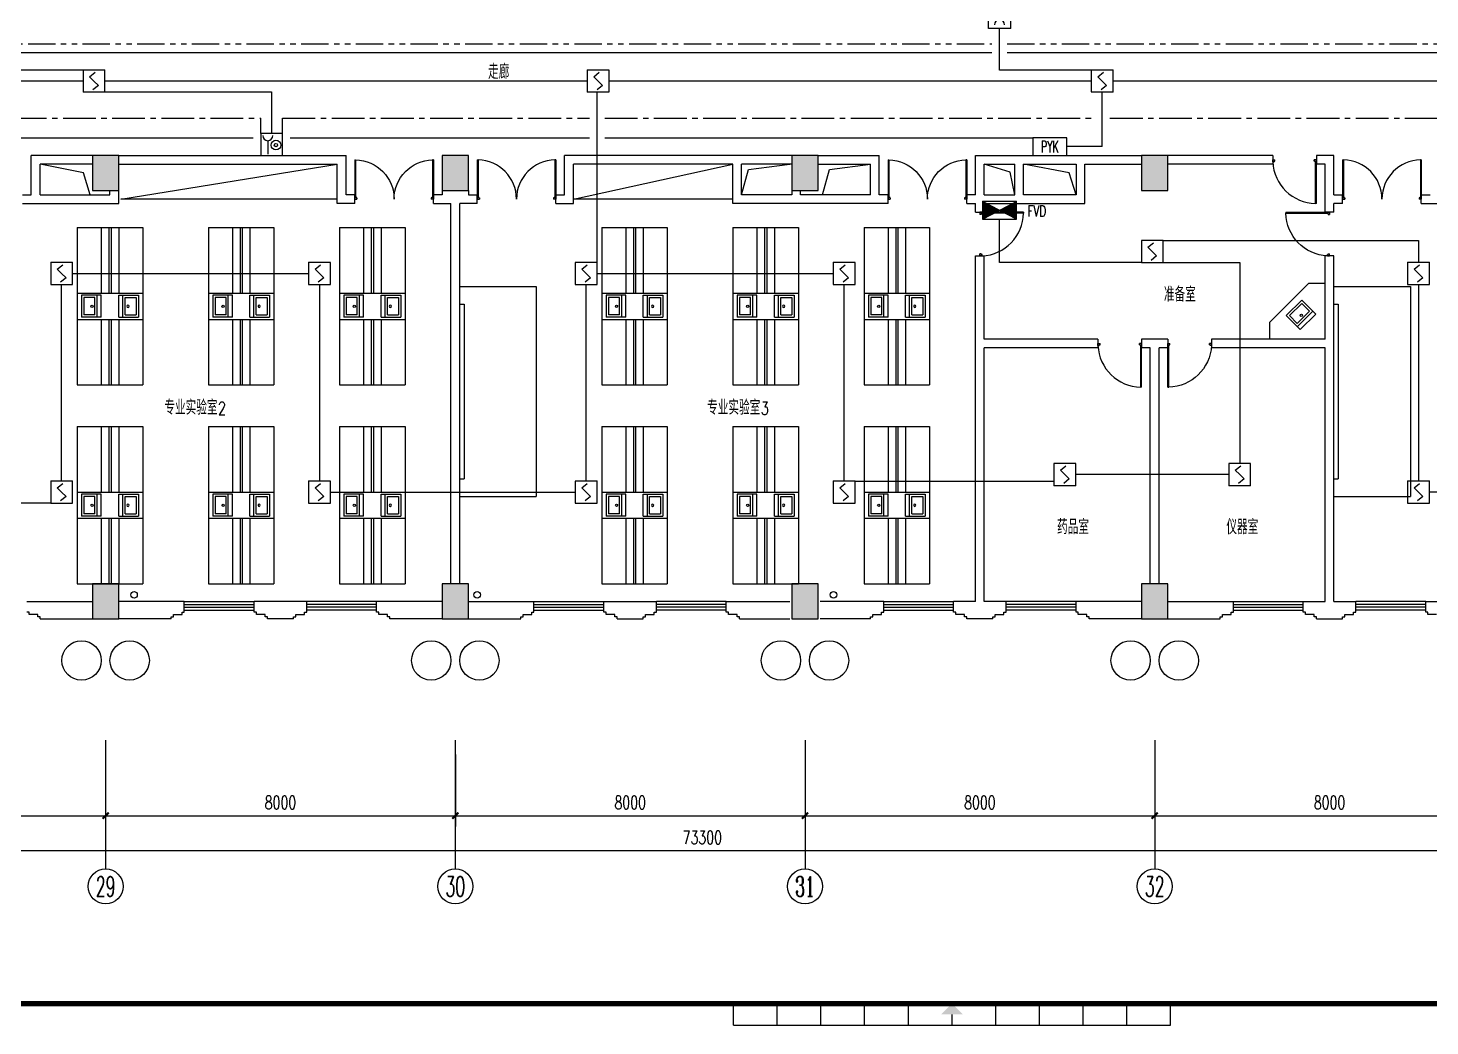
# Model space of a CAD drawing. Extents: x 190999 to 918899, y -200814 to 215286.
# Drawn here: x 586010 to 618082, y -11823 to 10999 of the extents above; entities that cross this region are included whole.
import ezdxf
from ezdxf.enums import TextEntityAlignment as Align

# ---------------------------------------------------------------- set-up
doc = ezdxf.new("R2010")
doc.units = 0
doc.header["$LTSCALE"] = 1000
doc.header["$MEASUREMENT"] = 0
doc.linetypes.add('CENTER2', pattern=[1.125, 0.75, -0.125, 0.125, -0.125])
doc.linetypes.add('PHANTOM2', pattern=[1.25, 0.625, -0.125, 0.125, -0.125, 0.125, -0.125])
doc.layers.get('Defpoints').update_dxf_attribs({"color": 1})
for name, color, linetype in [('00-EQUIP', 3, 'Continuous'), ('00-WIRE-4', 6, 'Continuous'), ('A-墙线', 2, 'Continuous'), ('A-外包装修', 250, 'Continuous'), ('A-外窗', 145, 'Continuous'), ('A-家具', 250, 'Continuous'), ('A-门', 167, 'Continuous'), ('AXIS', 3, 'Continuous'), ('AXIS_TEXT', 7, 'Continuous'), ('COLUMN', 2, 'Continuous'), ('PUB_HATCH', 250, 'Continuous'), ('图框', 189, 'Continuous'), ('房间名称', 7, 'Continuous'), ('暖通-风-说明', 3, 'Continuous'), ('洞口线', 165, 'Continuous'), ('雨水管', 151, 'Continuous')]:
    doc.layers.add(name, color=color, linetype=linetype)
doc.styles.add('_COMPLEX', font='COMPLEX.shx', dxfattribs={"width": 0.5})
doc.styles.add('_TCH_AXIS', font='COMPLEX', dxfattribs={"bigfont": 'GBCBIG'})
doc.styles.add('_TCH_DIM', font='SIMPLEX', dxfattribs={"bigfont": 'GBCBIG'})
doc.styles.add('COMPLEX', font='COMPLEX')
doc.styles.add('DIM_FONT', font='SIMPLEX', dxfattribs={"width": 0.7, "bigfont": 'GBCBIG'})
doc.styles.add('HZ-ZGBZ', font='romanc.shx', dxfattribs={"width": 0.65})
doc.styles.get("Standard").update_dxf_attribs({"font": 'simhei.ttf'})
doc.styles.add('XXK', font='romans.shx', dxfattribs={"width": 0.75, "bigfont": 'hzf.shx'})
doc.styles.add('zz-1', font='arial.ttf', dxfattribs={"width": 0.8})
doc.linetypes.add('4INE', pattern='A,1,-0.15,["4",XXK,S=0.3,R=0,X=-0.1,Y=-0.1],-0.25', length=1.4)
doc.linetypes.add('BIG-DLINE', pattern='A,1,-0.15,["D",XXK,S=0.2,R=0,X=-0.1,Y=-0.09],-0.2', length=1.35)
doc.dimstyles.new('DIMN', dxfattribs={"dimtxt": 300, "dimasz": 100, "dimexe": 250, "dimexo": 300, "dimgap": 150, "dimtad": 1, "dimdec": 0, "dimzin": 0, "dimdsep": 46, "dimtxsty": 'DIM_FONT', "dimblk": 'ARCHTICK', "dimcen": 0.09, "dimclrt": 7, "dimazin": 2, "dimtfac": 1, "dimtdec": 0, "dimtix": 1, "dimtmove": 2, "dimatfit": 3, "dimfxl": 0, "dimtolj": 1, "dimtzin": 0, "dimarcsym": 0})

# ---------------------------------------------------------------- blocks, each defined once
blk = doc.blocks.new('TJAD_TK_A0')
at = {"layer": '图框'}
for p, q in [((1517.5, -436.65), (1517.5, -431.65)), ((1527.5, -436.65), (1527.5, -431.65)), ((1537.5, -436.65), (1537.5, -431.65)), ((1547.5, -436.65), (1547.5, -431.65)), ((1557.5, -436.65), (1557.5, -431.65)), ((1577.5, -436.65), (1577.5, -431.65)), ((1587.5, -436.65), (1587.5, -431.65)), ((1597.5, -436.65), (1597.5, -431.65)), ((1607.5, -436.65), (1607.5, -431.65)), ((1617.5, -436.65), (1617.5, -431.65)), ((1517.5, -436.65), (1617.5, -436.65))]:
    blk.add_line(p, q, dxfattribs=at)
at = {"layer": '图框', "const_width": 1.2}
blk.add_lwpolyline([(2152, -431.7), (2152, 389.3), (998, 389.3), (998, -431.7)], close=True, dxfattribs=at)
at = {"layer": '图框', "const_width": 0.3}
blk.add_lwpolyline([(1567.5, -434.15), (1567.5, -436.65)], dxfattribs=at)
at = {"layer": '图框'}
blk.add_solid([(1570, -434.15), (1565, -434.15), (1567.5, -431.65)], dxfattribs=at)
blk = doc.blocks.new('m1000')
at = {"layer": 'A-墙线'}
for p, q in [((0, 0), (0, 200)), ((1000, 0), (1000, 200))]:
    blk.add_line(p, q, dxfattribs=at)
at = {"layer": 'A-门'}
for p, q in [((0, 1100), (0, 100)), ((0, 1100), (20, 1100)), ((20, 1100), (20, 150)), ((0, 150), (30, 150)), ((0, 100), (50, 100)), ((30, 150), (30, 130)), ((30, 130), (50, 130)), ((50, 130), (50, 100)), ((950, 130), (950, 100)), ((970, 130), (950, 130)), ((1000, 100), (950, 100)), ((970, 150), (970, 130)), ((1000, 150), (970, 150)), ((1000, 150), (1000, 100))]:
    blk.add_line(p, q, dxfattribs=at)
blk.add_arc((0, 100), 1000, 2.866, 88.854, dxfattribs=at)
blk = doc.blocks.new('m1800')
at = {"layer": 'A-墙线'}
for p, q in [((-900, -100), (-900, 100)), ((900, -100), (900, 100))]:
    blk.add_line(p, q, dxfattribs=at)
at = {"layer": 'A-门'}
for p, q in [((-900, 900), (-900, 0)), ((-900, 900), (-880, 900)), ((-880, 900), (-880, 50)), ((880, 900), (880, 50)), ((900, 900), (880, 900)), ((900, 900), (900, 0)), ((-900, 50), (-870, 50)), ((-900, 0), (-850, 0)), ((-870, 50), (-870, 30)), ((-870, 30), (-850, 30)), ((-850, 30), (-850, 0)), ((850, 30), (850, 0)), ((870, 30), (850, 30)), ((900, 0), (850, 0)), ((870, 50), (870, 30)), ((900, 50), (870, 50))]:
    blk.add_line(p, q, dxfattribs=at)
for centre, start, end in [((-900, 0), 0, 88.7267), ((900, 0), 91.2733, 180)]:
    blk.add_arc(centre, 900, start, end, dxfattribs=at)
blk = doc.blocks.new('_ArchTick')
at = {"const_width": 0.5}
blk.add_lwpolyline([(-0.7, -0.7), (0.7, 0.7)], dxfattribs=at)
blk = doc.blocks.new('*D1097')
at = {"layer": 'AXIS', "color": 0, "lineweight": -2}
for p, q in [((611785, -5614), (611785, -7264)), ((619785, -5614), (619785, -7264)), ((611785, -7014), (619785, -7014))]:
    blk.add_line(p, q, dxfattribs=at)
at = {"layer": 'Defpoints', "color": 0}
for p in [(611785, -5314), (619785, -5314), (619785, -7014)]:
    blk.add_point(p, dxfattribs=at)
at = {"layer": 'AXIS', "color": 0, "lineweight": -2, "xscale": 100, "yscale": 100, "zscale": 100, "rotation": 180}
blk.add_blockref('_ArchTick', (611785, -7014), dxfattribs=at)
at = {"layer": 'AXIS', "color": 0, "lineweight": -2, "xscale": 100, "yscale": 100, "zscale": 100}
blk.add_blockref('_ArchTick', (619785, -7014), dxfattribs=at)
at = {"layer": 'AXIS', "color": 7, "insert": (615785, -6714), "char_height": 300, "attachment_point": 5, "style": 'DIM_FONT'}
blk.add_mtext('\\A1;8000', dxfattribs=at)
blk = doc.blocks.new('*D1098')
at = {"layer": 'AXIS', "color": 0, "lineweight": -2}
for p, q in [((603785, -5614), (603785, -7264)), ((611785, -5614), (611785, -7264)), ((603785, -7014), (611785, -7014))]:
    blk.add_line(p, q, dxfattribs=at)
at = {"layer": 'Defpoints', "color": 0}
for p in [(603785, -5314), (611785, -5314), (611785, -7014)]:
    blk.add_point(p, dxfattribs=at)
at = {"layer": 'AXIS', "color": 0, "lineweight": -2, "xscale": 100, "yscale": 100, "zscale": 100, "rotation": 180}
blk.add_blockref('_ArchTick', (603785, -7014), dxfattribs=at)
at = {"layer": 'AXIS', "color": 0, "lineweight": -2, "xscale": 100, "yscale": 100, "zscale": 100}
blk.add_blockref('_ArchTick', (611785, -7014), dxfattribs=at)
at = {"layer": 'AXIS', "color": 7, "insert": (607785, -6714), "char_height": 300, "attachment_point": 5, "style": 'DIM_FONT'}
blk.add_mtext('\\A1;8000', dxfattribs=at)
blk = doc.blocks.new('*D1099')
at = {"layer": 'AXIS', "color": 0, "lineweight": -2}
for p, q in [((595785, -5614), (595785, -7264)), ((603785, -5614), (603785, -7264)), ((595785, -7014), (603785, -7014))]:
    blk.add_line(p, q, dxfattribs=at)
at = {"layer": 'Defpoints', "color": 0}
for p in [(595785, -5314), (603785, -5314), (603785, -7014)]:
    blk.add_point(p, dxfattribs=at)
at = {"layer": 'AXIS', "color": 0, "lineweight": -2, "xscale": 100, "yscale": 100, "zscale": 100, "rotation": 180}
blk.add_blockref('_ArchTick', (595785, -7014), dxfattribs=at)
at = {"layer": 'AXIS', "color": 0, "lineweight": -2, "xscale": 100, "yscale": 100, "zscale": 100}
blk.add_blockref('_ArchTick', (603785, -7014), dxfattribs=at)
at = {"layer": 'AXIS', "color": 7, "insert": (599785, -6714), "char_height": 300, "attachment_point": 5, "style": 'DIM_FONT'}
blk.add_mtext('\\A1;8000', dxfattribs=at)
blk = doc.blocks.new('*D1100')
at = {"layer": 'AXIS', "color": 0, "lineweight": -2}
for p, q in [((587785, -5614), (587785, -7264)), ((595785, -5614), (595785, -7264)), ((587785, -7014), (595785, -7014))]:
    blk.add_line(p, q, dxfattribs=at)
at = {"layer": 'Defpoints', "color": 0}
for p in [(587785, -5314), (595785, -5314), (595785, -7014)]:
    blk.add_point(p, dxfattribs=at)
at = {"layer": 'AXIS', "color": 0, "lineweight": -2, "xscale": 100, "yscale": 100, "zscale": 100, "rotation": 180}
blk.add_blockref('_ArchTick', (587785, -7014), dxfattribs=at)
at = {"layer": 'AXIS', "color": 0, "lineweight": -2, "xscale": 100, "yscale": 100, "zscale": 100}
blk.add_blockref('_ArchTick', (595785, -7014), dxfattribs=at)
at = {"layer": 'AXIS', "color": 7, "insert": (591785, -6714), "char_height": 300, "attachment_point": 5, "style": 'DIM_FONT'}
blk.add_mtext('\\A1;8000', dxfattribs=at)
blk = doc.blocks.new('*D1101')
at = {"layer": 'AXIS', "color": 0, "lineweight": -2}
for p, q in [((579785, -5614), (579785, -7264)), ((587785, -5614), (587785, -7264)), ((579785, -7014), (587785, -7014))]:
    blk.add_line(p, q, dxfattribs=at)
at = {"layer": 'Defpoints', "color": 0}
for p in [(579785, -5314), (587785, -5314), (587785, -7014)]:
    blk.add_point(p, dxfattribs=at)
at = {"layer": 'AXIS', "color": 0, "lineweight": -2, "xscale": 100, "yscale": 100, "zscale": 100, "rotation": 180}
blk.add_blockref('_ArchTick', (579785, -7014), dxfattribs=at)
at = {"layer": 'AXIS', "color": 0, "lineweight": -2, "xscale": 100, "yscale": 100, "zscale": 100}
blk.add_blockref('_ArchTick', (587785, -7014), dxfattribs=at)
at = {"layer": 'AXIS', "color": 7, "insert": (583785, -6714), "char_height": 300, "attachment_point": 5, "style": 'DIM_FONT'}
blk.add_mtext('\\A1;8000', dxfattribs=at)
blk = doc.blocks.new('*D1105')
at = {"layer": 'AXIS', "color": 0, "lineweight": -2}
for p, q in [((564785, -5614), (564785, -8064)), ((638085, -5614), (638085, -8064)), ((564785, -7814), (638085, -7814))]:
    blk.add_line(p, q, dxfattribs=at)
at = {"layer": 'Defpoints', "color": 0}
for p in [(564785, -5314), (638085, -5314), (638085, -7814)]:
    blk.add_point(p, dxfattribs=at)
at = {"layer": 'AXIS', "color": 0, "lineweight": -2, "xscale": 100, "yscale": 100, "zscale": 100, "rotation": 180}
blk.add_blockref('_ArchTick', (564785, -7814), dxfattribs=at)
at = {"layer": 'AXIS', "color": 0, "lineweight": -2, "xscale": 100, "yscale": 100, "zscale": 100}
blk.add_blockref('_ArchTick', (638085, -7814), dxfattribs=at)
at = {"layer": 'AXIS', "color": 7, "insert": (601435, -7514), "char_height": 300, "attachment_point": 5, "style": 'DIM_FONT'}
blk.add_mtext('\\A1;73300', dxfattribs=at)
blk = doc.blocks.new('_AXISO')
blk.add_circle((0, 0), 0.5)
at = {"layer": 'AXIS_TEXT', "style": 'COMPLEX', "width": 1.041667}
blk.add_attdef('A', text='', height=0.56, dxfattribs=at).set_placement((-0.25, -0.28), (0.25, -0.28), align=Align.FIT)
blk = doc.blocks.new('$plan$00001609')
at = {"linetype": 'Continuous'}
for p, q in [((0, -251), (0, 251)), ((0, 251), (450, 251)), ((93, -251), (93, 251)), ((146, -199), (146, 199)), ((146, 199), (397, 199)), ((397, 199), (397, -199)), ((450, 251), (450, -251)), ((0, -251), (450, -251)), ((146, -199), (397, -199))]:
    blk.add_line(p, q, dxfattribs=at)
blk.add_line((238, 2), (238, 0))
blk.add_arc((212, 0), 26, 4.716, 0, dxfattribs=at)
at = {"style": 'zz-1'}
for tag in ['YSIZE', 'XSIZE']:
    blk.add_attdef(tag, (0, 0), '', height=0.5, dxfattribs=at)
blk = doc.blocks.new('_LINKPT1')
at = {"color": 0}
blk.add_line((0, 0), (0, 0), dxfattribs=at)
blk = doc.blocks.new('J62IR8YJ')
for p, q in [((-0.5, 1), (0.5, 1)), ((-0.5, 0), (-0.5, 1)), ((0.5, 1), (0.5, 0)), ((0.5, 0), (-0.5, 0)), ((-0.231, 0.312), (0.231, 0.312)), ((0, 0.598), (0, 0.06))]:
    blk.add_line(p, q)
at = {"const_width": 0.04, "flags": 128}
blk.add_lwpolyline([(-0.5, 0), (-0.5, 1), (0.5, 1), (0.5, 0)], close=True, dxfattribs=at)
blk.add_arc((0, 0.829), 0.231, 180, 0)
at = {"xscale": 0.002, "yscale": 0.00200000000000955, "zscale": 0.002}
for p in [(0, 1), (-0.5, 0.5), (0, 0), (0.5, 0.5)]:
    blk.add_blockref('_LINKPT1', p, dxfattribs=at)
at = {"flags": 9}
blk.add_attdef('A', (0, 0), '', height=0.00002, dxfattribs=at)
blk = doc.blocks.new('3S1KCGW2')
for p, q in [((0.5, 0.5), (-0.5, 0.5)), ((-0.5, 0.5), (-0.5, -0.5)), ((-0.2, 0.2), (0.05, 0.4)), ((0, 0), (-0.2, 0.2)), ((0, 0), (0.2, -0.2)), ((0.5, -0.5), (0.5, 0.5)), ((-0.5, -0.5), (0.5, -0.5)), ((0.2, -0.2), (-0.05, -0.4))]:
    blk.add_line(p, q)
at = {"const_width": 0.04, "flags": 128}
blk.add_lwpolyline([(-0.5, -0.5), (-0.5, 0.5), (0.5, 0.5), (0.5, -0.5)], close=True, dxfattribs=at)
at = {"xscale": 0.002, "yscale": 0.002, "zscale": 0.002}
for p in [(-0.5, 0), (0, 0.5), (0.5, 0), (0, -0.5)]:
    blk.add_blockref('_LINKPT1', p, dxfattribs=at)
at = {"flags": 9}
blk.add_attdef('A', (0, 0), '', height=0.00002, dxfattribs=at)
blk = doc.blocks.new('3T1W6ZCM')
for p, q in [((0.5, 0.5), (-0.5, 0.5)), ((-0.5, 0.5), (-0.5, -0.5)), ((-0.178, 0.172), (-0.178, -0.443)), ((0.5, -0.5), (0.5, 0.5)), ((-0.5, -0.5), (0.5, -0.5))]:
    blk.add_line(p, q)
at = {"const_width": 0.04}
blk.add_lwpolyline([(-0.5, 0.5), (-0.5, -0.5), (0.5, -0.5), (0.5, 0.5)], close=True, dxfattribs=at)
for radius in [0.222, 0.074]:
    blk.add_circle((0.197, -0.03), radius)
blk.add_arc((-0.178, 0.403), 0.231, 180, 0)
at = {"xscale": 0.002, "yscale": 0.002, "zscale": 0.002}
for p in [(-0.5, 0), (0, 0.5), (0.5, 0), (0, -0.5)]:
    blk.add_blockref('_LINKPT1', p, dxfattribs=at)
at = {"flags": 9}
blk.add_attdef('A', (0, 0), '', height=0.00002, dxfattribs=at)
blk = doc.blocks.new('6H2KALM6')
for p, q in [((-0.78, 0.4), (0.78, -0.4)), ((0.78, 0.4), (-0.78, -0.4)), ((0.78, 0.4), (-0.78, 0.4)), ((-0.78, 0.4), (-0.78, -0.4)), ((0.78, -0.4), (0.78, 0.4)), ((-0.78, -0.4), (0.78, -0.4))]:
    blk.add_line(p, q)
at = {"const_width": 0.04}
blk.add_lwpolyline([(-0.78, 0.4), (-0.78, -0.4), (0.78, -0.4), (0.78, 0.4)], close=True, dxfattribs=at)
for points in [[(-0.78, 0.4), (0, 0), (-0.78, -0.4)], [(0.78, 0.4), (0, 0), (0.78, -0.4)]]:
    blk.add_solid(points)
at = {"xscale": 0.002, "yscale": 0.002, "zscale": 0.002}
for p in [(-0.78, 0), (0, 0.4), (0.78, 0), (0, -0.4)]:
    blk.add_blockref('_LINKPT1', p, dxfattribs=at)
at = {"flags": 9}
blk.add_attdef('A', (0, 0), '', height=0.00002, dxfattribs=at)
blk = doc.blocks.new('6A2DRK5Q')
for p, q in [((0.78, 0.4), (-0.78, 0.4)), ((-0.78, 0.4), (-0.78, -0.4)), ((0.78, -0.4), (0.78, 0.4)), ((-0.78, -0.4), (0.78, -0.4))]:
    blk.add_line(p, q)
at = {"xscale": 0.002, "yscale": 0.002, "zscale": 0.002}
for p in [(-0.78, 0), (0, 0.4), (0.78, 0), (0, -0.4)]:
    blk.add_blockref('_LINKPT1', p, dxfattribs=at)
at = {"style": '_COMPLEX', "width": 0.6, "flags": 8}
blk.add_attdef('$TEXT$', text='', height=0.52, dxfattribs=at).set_placement((0, 0), align=Align.MIDDLE_CENTER)
at = {"flags": 9}
blk.add_attdef('A', (0, 0), '', height=0.00002, dxfattribs=at)

msp = doc.modelspace()

# ---------------------------------------------------------------- hatches: boundary and pattern name
at = {"layer": 'PUB_HATCH'}
for points in [[(587484.6, 7286.5), (588084.6, 7286.5), (588084.6, 8086.5), (587484.6, 8086.5)], [(595484.6, 7286.5), (596084.6, 7286.5), (596084.6, 8086.5), (595484.6, 8086.5)], [(603484.6, 7286.5), (604084.6, 7286.5), (604084.6, 8086.5), (603484.6, 8086.5)], [(611484.6, 7286.5), (612084.6, 7286.5), (612084.6, 8086.5), (611484.6, 8086.5)], [(587484.6, -2513.5), (588084.6, -2513.5), (588084.6, -1713.5), (587484.6, -1713.5)], [(595484.6, -2513.5), (596084.6, -2513.5), (596084.6, -1713.5), (595484.6, -1713.5)], [(603484.6, -2513.5), (604084.6, -2513.5), (604084.6, -1713.5), (603484.6, -1713.5)], [(611484.6, -2513.5), (612084.6, -2513.5), (612084.6, -1713.5), (611484.6, -1713.5)]]:
    msp.add_hatch(color=256, dxfattribs=at).paths.add_polyline_path(points)

# ---------------------------------------------------------------- linework, layer by layer
at = {"layer": '00-WIRE-4'}
for p, q in [((608234.9, 10036.5), (608234.9, 10986.5)), ((587267.9, 10036.5), (583334.3, 10036.5)), ((610334.6, 10036.5), (608234.9, 10036.5)), ((587267.9, 9786.5), (576234.6, 9786.5)), ((598801.2, 9786.5), (587767.9, 9786.5)), ((610334.6, 9786.5), (599301.2, 9786.5)), ((621867.9, 9786.5), (610834.6, 9786.5)), ((587767.9, 9536.5), (591582, 9536.5)), ((591582, 9536.5), (591582, 8586.5)), ((599029.3, 5636.5), (599029.3, 9545.5)), ((610584.6, 8286.5), (610584.6, 9536.5)), ((610584.6, 8286.5), (609774.6, 8286.5)), ((608234.6, 5636.5), (608234.6, 6630.6)), ((611979.3, 6136.5), (617819.4, 6136.5)), ((617819.4, 6136.5), (617819.4, 5636.5)), ((611479.3, 5636.5), (608234.6, 5636.5)), ((611979.3, 5636.5), (613729.3, 5636.5)), ((613729.3, 5636.5), (613729.3, 1036.5)), ((586778.1, 636.5), (586778.1, 5136.5)), ((587028.1, 5386.5), (592425.6, 5386.5)), ((592675.6, 5136.5), (592675.6, 636.5)), ((598779.3, 636.5), (598779.3, 5136.5)), ((599029.3, 5386.5), (604429.3, 5386.5)), ((604679.3, 636.5), (604679.3, 5136.5)), ((617819.4, 5136.5), (617819.4, 636.5)), ((613479.3, 786.5), (609979.3, 786.5)), ((592925.6, 386.5), (598529.3, 386.5)), ((604929.3, 636.5), (609479.3, 636.5)), ((623524.4, 386.5), (618069.4, 386.5)), ((586528.1, 136.5), (581729.3, 136.5))]:
    msp.add_line(p, q, dxfattribs=at)
at = {"layer": '00-WIRE-4', "linetype": 'PHANTOM2'}
for p, q in [((583509.3, 10636.5), (608059.9, 10636.5)), ((608409.9, 10636.5), (624059.6, 10636.5))]:
    msp.add_line(p, q, dxfattribs=at)
at = {"layer": '00-WIRE-4', "linetype": 'BIG-DLINE'}
for p, q in [((583509.3, 10436.5), (608059.9, 10436.5)), ((608409.9, 10436.5), (624059.6, 10436.5))]:
    msp.add_line(p, q, dxfattribs=at)
at = {"layer": '00-WIRE-4', "linetype": 'CENTER2'}
for p, q in [((571059.6, 8936.5), (591332, 8936.5)), ((591332, 8586.5), (591332, 8936.5)), ((591832, 8936.5), (598854.3, 8936.5)), ((591832, 8586.5), (591832, 8936.5)), ((599204.3, 8936.5), (610409.6, 8936.5)), ((610759.6, 8936.5), (624359.6, 8936.5))]:
    msp.add_line(p, q, dxfattribs=at)
at = {"layer": '00-WIRE-4', "linetype": '4INE'}
for p, q in [((577774.6, 8486.5), (591157, 8486.5)), ((592007, 8486.5), (598854.3, 8486.5)), ((599204.3, 8486.5), (608994.6, 8486.5))]:
    msp.add_line(p, q, dxfattribs=at)
at = {"layer": 'A-墙线'}
for p, q in [((586084.6, 7186.5), (586084.6, 8086.5)), ((587484.6, 8086.5), (586084.6, 8086.5)), ((588084.6, 8086.5), (593284.6, 8086.5)), ((593284.6, 7186.5), (593284.6, 8086.5)), ((603484.6, 8086.5), (598284.6, 8086.5)), ((598284.6, 7186.5), (598284.6, 8086.5)), ((604084.6, 8086.5), (605484.6, 8086.5)), ((605484.6, 7186.5), (605484.6, 8086.5)), ((607684.6, 7186.5), (607684.6, 8086.5)), ((607684.6, 8086.5), (611484.6, 8086.5)), ((614484.6, 8086.5), (612084.6, 8086.5)), ((615884.6, 8086.5), (615484.6, 8086.5)), ((615884.6, 7186.5), (615884.6, 8086.5)), ((586284.6, 7186.5), (586284.6, 7886.5)), ((587484.6, 7886.5), (586284.6, 7886.5)), ((588084.6, 7886.5), (593084.6, 7886.5)), ((593084.6, 6986.5), (593084.6, 7886.5)), ((602134.6, 7886.5), (598484.6, 7886.5)), ((598484.6, 6986.5), (598484.6, 7886.5)), ((603484.6, 7886.5), (602334.6, 7886.5)), ((604084.6, 7886.5), (605284.6, 7886.5)), ((605284.6, 7186.5), (605284.6, 7886.5)), ((607884.6, 7186.5), (607884.6, 7886.5)), ((607884.6, 7886.5), (608584.6, 7886.5)), ((608784.6, 7886.5), (609984.6, 7886.5)), ((610184.6, 7886.5), (611484.6, 7886.5)), ((614484.6, 7886.5), (612084.6, 7886.5)), ((615684.6, 7886.5), (615484.6, 7886.5)), ((615684.6, 6786.5), (615684.6, 7886.5)), ((585884.6, 7186.5), (586084.6, 7186.5)), ((586284.6, 7186.5), (587884.6, 7186.5)), ((587884.6, 7186.5), (587884.6, 7286.5)), ((588084.6, 6986.5), (588084.6, 7286.5)), ((593484.6, 7186.5), (593284.6, 7186.5)), ((595484.6, 7186.5), (595284.6, 7186.5)), ((595484.6, 7286.5), (595484.6, 7186.5)), ((596084.6, 7286.5), (596084.6, 7186.5)), ((596084.6, 7186.5), (596284.6, 7186.5)), ((598084.6, 7186.5), (598284.6, 7186.5)), ((603684.6, 7186.5), (603684.6, 7286.5)), ((605284.6, 7186.5), (603684.6, 7186.5)), ((605684.6, 7186.5), (605484.6, 7186.5)), ((607684.6, 7186.5), (607484.6, 7186.5)), ((615884.6, 7186.5), (616084.6, 7186.5)), ((617884.6, 7186.5), (618084.6, 7186.5)), ((585884.6, 6986.5), (588084.6, 6986.5)), ((593484.6, 6986.5), (593084.6, 6986.5)), ((595284.6, 6986.5), (595684.6, 6986.5)), ((595684.6, -1713.5), (595684.6, 6986.5)), ((595884.6, -1713.5), (595884.6, 6986.5)), ((596284.6, 6986.5), (595884.6, 6986.5)), ((598084.6, 6986.5), (598484.6, 6986.5)), ((607484.6, 6986.5), (607684.6, 6986.5)), ((607684.6, 6786.5), (607684.6, 6986.5)), ((607884.6, 6786.5), (607884.6, 6986.5)), ((615884.6, 6786.5), (615884.6, 6986.5)), ((616084.6, 6986.5), (615884.6, 6986.5)), ((607684.6, -2113.5), (607684.6, 5786.5)), ((607884.6, 3886.5), (607884.6, 5786.5)), ((615684.6, 3886.5), (615684.6, 5786.5)), ((615884.6, -2113.5), (615884.6, 5786.5)), ((610484.6, 3886.5), (607884.6, 3886.5)), ((612084.6, 3886.5), (611484.6, 3886.5)), ((615684.6, 3886.5), (613084.6, 3886.5)), ((607884.6, -2113.5), (607884.6, 3686.5)), ((610484.6, 3686.5), (607884.6, 3686.5)), ((611684.6, 3686.5), (611484.6, 3686.5)), ((611684.6, -1713.5), (611684.6, 3686.5)), ((612084.6, 3686.5), (611884.6, 3686.5)), ((611884.6, -1713.5), (611884.6, 3686.5)), ((615684.6, 3686.5), (613084.6, 3686.5)), ((615684.6, -2113.5), (615684.6, 3686.5)), ((585984.6, -2113.5), (587484.6, -2113.5)), ((589584.6, -2113.5), (588084.6, -2113.5)), ((589584.6, -2363.5), (589584.6, -2113.5)), ((592384.6, -2113.5), (591184.6, -2113.5)), ((591184.6, -2363.5), (591184.6, -2113.5)), ((592384.6, -2363.5), (592384.6, -2113.5)), ((595484.6, -2113.5), (593984.6, -2113.5)), ((593984.6, -2363.5), (593984.6, -2113.5)), ((596084.6, -2113.5), (597584.6, -2113.5)), ((597584.6, -2363.5), (597584.6, -2113.5)), ((599184.6, -2113.5), (600384.6, -2113.5)), ((599184.6, -2363.5), (599184.6, -2113.5)), ((600384.6, -2363.5), (600384.6, -2113.5)), ((601984.6, -2113.5), (603434.6, -2113.5)), ((601984.6, -2363.5), (601984.6, -2113.5)), ((605584.6, -2113.5), (604134.6, -2113.5)), ((605584.6, -2363.5), (605584.6, -2113.5)), ((607684.6, -2113.5), (607184.6, -2113.5)), ((607184.6, -2363.5), (607184.6, -2113.5)), ((608384.6, -2113.5), (607884.6, -2113.5)), ((608384.6, -2363.5), (608384.6, -2113.5)), ((611484.6, -2113.5), (609984.6, -2113.5)), ((609984.6, -2363.5), (609984.6, -2113.5)), ((612084.6, -2113.5), (613584.6, -2113.5)), ((613584.6, -2363.5), (613584.6, -2113.5)), ((615184.6, -2113.5), (615684.6, -2113.5)), ((615184.6, -2363.5), (615184.6, -2113.5)), ((615884.6, -2113.5), (616384.6, -2113.5)), ((616384.6, -2363.5), (616384.6, -2113.5)), ((617984.6, -2113.5), (619484.6, -2113.5)), ((617984.6, -2363.5), (617984.6, -2113.5)), ((586034.6, -2363.5), (585984.6, -2363.5)), ((586034.6, -2413.5), (586034.6, -2363.5)), ((586234.6, -2413.5), (586034.6, -2413.5)), ((586234.6, -2463.5), (586234.6, -2413.5)), ((586284.6, -2463.5), (586234.6, -2463.5)), ((586284.6, -2513.5), (586284.6, -2463.5)), ((586284.6, -2513.5), (587484.6, -2513.5)), ((589284.6, -2513.5), (588084.6, -2513.5)), ((589284.6, -2513.5), (589284.6, -2463.5)), ((589284.6, -2463.5), (589334.6, -2463.5)), ((589334.6, -2463.5), (589334.6, -2413.5)), ((589334.6, -2413.5), (589534.6, -2413.5)), ((589534.6, -2363.5), (589584.6, -2363.5)), ((589534.6, -2413.5), (589534.6, -2363.5)), ((591234.6, -2363.5), (591184.6, -2363.5)), ((591234.6, -2413.5), (591234.6, -2363.5)), ((591434.6, -2413.5), (591234.6, -2413.5)), ((591434.6, -2463.5), (591434.6, -2413.5)), ((591484.6, -2463.5), (591434.6, -2463.5)), ((591484.6, -2513.5), (591484.6, -2463.5)), ((592084.6, -2513.5), (591484.6, -2513.5)), ((592084.6, -2513.5), (592084.6, -2463.5)), ((592084.6, -2463.5), (592134.6, -2463.5)), ((592134.6, -2463.5), (592134.6, -2413.5)), ((592134.6, -2413.5), (592334.6, -2413.5)), ((592334.6, -2363.5), (592384.6, -2363.5)), ((592334.6, -2413.5), (592334.6, -2363.5)), ((594034.6, -2363.5), (593984.6, -2363.5)), ((594034.6, -2413.5), (594034.6, -2363.5)), ((594234.6, -2413.5), (594034.6, -2413.5)), ((594234.6, -2463.5), (594234.6, -2413.5)), ((594284.6, -2463.5), (594234.6, -2463.5)), ((594284.6, -2513.5), (594284.6, -2463.5)), ((595484.6, -2513.5), (594284.6, -2513.5)), ((596084.6, -2513.5), (597284.6, -2513.5)), ((597284.6, -2513.5), (597284.6, -2463.5)), ((597284.6, -2463.5), (597334.6, -2463.5)), ((597334.6, -2463.5), (597334.6, -2413.5)), ((597334.6, -2413.5), (597534.6, -2413.5)), ((597534.6, -2363.5), (597584.6, -2363.5)), ((597534.6, -2413.5), (597534.6, -2363.5)), ((599234.6, -2363.5), (599184.6, -2363.5)), ((599234.6, -2413.5), (599234.6, -2363.5)), ((599434.6, -2413.5), (599234.6, -2413.5)), ((599434.6, -2463.5), (599434.6, -2413.5)), ((599484.6, -2463.5), (599434.6, -2463.5)), ((599484.6, -2513.5), (599484.6, -2463.5)), ((599484.6, -2513.5), (600084.6, -2513.5)), ((600084.6, -2513.5), (600084.6, -2463.5)), ((600084.6, -2463.5), (600134.6, -2463.5)), ((600134.6, -2463.5), (600134.6, -2413.5)), ((600134.6, -2413.5), (600334.6, -2413.5)), ((600334.6, -2363.5), (600384.6, -2363.5)), ((600334.6, -2413.5), (600334.6, -2363.5)), ((602034.6, -2363.5), (601984.6, -2363.5)), ((602034.6, -2413.5), (602034.6, -2363.5)), ((602234.6, -2413.5), (602034.6, -2413.5)), ((602234.6, -2463.5), (602234.6, -2413.5)), ((602284.6, -2463.5), (602234.6, -2463.5)), ((602284.6, -2513.5), (602284.6, -2463.5)), ((602284.6, -2513.5), (603434.6, -2513.5)), ((605284.6, -2513.5), (604134.6, -2513.5)), ((605284.6, -2513.5), (605284.6, -2463.5)), ((605284.6, -2463.5), (605334.6, -2463.5)), ((605334.6, -2463.5), (605334.6, -2413.5)), ((605334.6, -2413.5), (605534.6, -2413.5)), ((605534.6, -2363.5), (605584.6, -2363.5)), ((605534.6, -2413.5), (605534.6, -2363.5)), ((607234.6, -2363.5), (607184.6, -2363.5)), ((607234.6, -2413.5), (607234.6, -2363.5)), ((607434.6, -2413.5), (607234.6, -2413.5)), ((607434.6, -2463.5), (607434.6, -2413.5)), ((607484.6, -2463.5), (607434.6, -2463.5)), ((607484.6, -2513.5), (607484.6, -2463.5)), ((608084.6, -2513.5), (607484.6, -2513.5)), ((608084.6, -2513.5), (608084.6, -2463.5)), ((608084.6, -2463.5), (608134.6, -2463.5)), ((608134.6, -2463.5), (608134.6, -2413.5)), ((608134.6, -2413.5), (608334.6, -2413.5)), ((608334.6, -2363.5), (608384.6, -2363.5)), ((608334.6, -2413.5), (608334.6, -2363.5)), ((610034.6, -2363.5), (609984.6, -2363.5)), ((610034.6, -2413.5), (610034.6, -2363.5)), ((610234.6, -2413.5), (610034.6, -2413.5)), ((610234.6, -2463.5), (610234.6, -2413.5)), ((610284.6, -2463.5), (610234.6, -2463.5)), ((610284.6, -2513.5), (610284.6, -2463.5)), ((611484.6, -2513.5), (610284.6, -2513.5)), ((612084.6, -2513.5), (613284.6, -2513.5)), ((613284.6, -2513.5), (613284.6, -2463.5)), ((613284.6, -2463.5), (613334.6, -2463.5)), ((613334.6, -2463.5), (613334.6, -2413.5)), ((613334.6, -2413.5), (613534.6, -2413.5)), ((613534.6, -2363.5), (613584.6, -2363.5)), ((613534.6, -2413.5), (613534.6, -2363.5)), ((615234.6, -2363.5), (615184.6, -2363.5)), ((615234.6, -2413.5), (615234.6, -2363.5)), ((615434.6, -2413.5), (615234.6, -2413.5)), ((615434.6, -2463.5), (615434.6, -2413.5)), ((615484.6, -2463.5), (615434.6, -2463.5)), ((615484.6, -2513.5), (615484.6, -2463.5)), ((615484.6, -2513.5), (616084.6, -2513.5)), ((616084.6, -2513.5), (616084.6, -2463.5)), ((616084.6, -2463.5), (616134.6, -2463.5)), ((616134.6, -2463.5), (616134.6, -2413.5)), ((616134.6, -2413.5), (616334.6, -2413.5)), ((616334.6, -2363.5), (616384.6, -2363.5)), ((616334.6, -2413.5), (616334.6, -2363.5)), ((618034.6, -2363.5), (617984.6, -2363.5)), ((618034.6, -2413.5), (618034.6, -2363.5)), ((618234.6, -2413.5), (618034.6, -2413.5))]:
    msp.add_line(p, q, dxfattribs=at)
for points in [[(605684.6, 6986.5), (602134.6, 6986.5), (602134.6, 7886.5)], [(603484.6, 7286.5), (603484.6, 7186.5), (602334.6, 7186.5), (602334.6, 7886.5)], [(607884.6, 7186.5), (608584.6, 7186.5), (608584.6, 7886.5)], [(607884.6, 6986.5), (610184.6, 6986.5), (610184.6, 7886.5)], [(609984.6, 7886.5), (609984.6, 7186.5), (608784.6, 7186.5), (608784.6, 7886.5)], [(617884.6, 6986.5), (621934.6, 6986.5), (621934.6, 7886.5)]]:
    msp.add_lwpolyline(points, dxfattribs=at)
at = {"layer": 'A-外包装修'}
for centre in [(587234.6, -3463.5), (588334.6, -3463.5), (595234.6, -3463.5), (596334.6, -3463.5), (603234.6, -3463.5), (604334.6, -3463.5), (611234.6, -3463.5), (612334.6, -3463.5)]:
    msp.add_circle(centre, 450, dxfattribs=at)
at = {"layer": 'A-外窗'}
for p, q in [((589584.6, -2113.5), (591184.6, -2113.5)), ((589584.6, -2183.5), (591184.6, -2183.5)), ((589584.6, -2243.5), (591184.6, -2243.5)), ((593984.6, -2113.5), (592384.6, -2113.5)), ((593984.6, -2183.5), (592384.6, -2183.5)), ((593984.6, -2243.5), (592384.6, -2243.5)), ((597584.6, -2113.5), (599184.6, -2113.5)), ((597584.6, -2183.5), (599184.6, -2183.5)), ((597584.6, -2243.5), (599184.6, -2243.5)), ((601984.6, -2113.5), (600384.6, -2113.5)), ((601984.6, -2183.5), (600384.6, -2183.5)), ((601984.6, -2243.5), (600384.6, -2243.5)), ((605584.6, -2113.5), (607184.6, -2113.5)), ((605584.6, -2183.5), (607184.6, -2183.5)), ((605584.6, -2243.5), (607184.6, -2243.5)), ((609984.6, -2113.5), (608384.6, -2113.5)), ((609984.6, -2183.5), (608384.6, -2183.5)), ((609984.6, -2243.5), (608384.6, -2243.5)), ((613584.6, -2113.5), (615184.6, -2113.5)), ((613584.6, -2183.5), (615184.6, -2183.5)), ((613584.6, -2243.5), (615184.6, -2243.5)), ((617984.6, -2113.5), (616384.6, -2113.5)), ((617984.6, -2183.5), (616384.6, -2183.5)), ((617984.6, -2243.5), (616384.6, -2243.5)), ((589584.6, -2313.5), (591184.6, -2313.5)), ((593984.6, -2313.5), (592384.6, -2313.5)), ((597584.6, -2313.5), (599184.6, -2313.5)), ((601984.6, -2313.5), (600384.6, -2313.5)), ((605584.6, -2313.5), (607184.6, -2313.5)), ((609984.6, -2313.5), (608384.6, -2313.5)), ((613584.6, -2313.5), (615184.6, -2313.5)), ((617984.6, -2313.5), (616384.6, -2313.5))]:
    msp.add_line(p, q, dxfattribs=at)
at = {"layer": 'A-家具'}
for p, q in [((588134.6, 7086.5), (593084.6, 7886.5)), ((598484.6, 7086.5), (602134.6, 7886.5)), ((593084.6, 7086.5), (588134.6, 7086.5)), ((602134.6, 7086.5), (598484.6, 7086.5)), ((587134.6, 6436.5), (587134.6, 2836.5)), ((587134.6, 6436.5), (588634.6, 6436.5)), ((587684.6, 6436.5), (587684.6, 4936.5)), ((587859.6, 6436.5), (587859.6, 4936.5)), ((587909.6, 6436.5), (587909.6, 4936.5)), ((588084.6, 6436.5), (588084.6, 4936.5)), ((588634.6, 6436.5), (588634.6, 2836.5)), ((590134.6, 6436.5), (590134.6, 2836.5)), ((590134.6, 6436.5), (591634.6, 6436.5)), ((590684.6, 6436.5), (590684.6, 4936.5)), ((590859.6, 6436.5), (590859.6, 4936.5)), ((590909.6, 6436.5), (590909.6, 4936.5)), ((591084.6, 6436.5), (591084.6, 4936.5)), ((591634.6, 6436.5), (591634.6, 2836.5)), ((593134.6, 6436.5), (593134.6, 2836.5)), ((593134.6, 6436.5), (594634.6, 6436.5)), ((593684.6, 6436.5), (593684.6, 4936.5)), ((593859.6, 6436.5), (593859.6, 4936.5)), ((593909.6, 6436.5), (593909.6, 4936.5)), ((594084.6, 6436.5), (594084.6, 4936.5)), ((594634.6, 6436.5), (594634.6, 2836.5)), ((599134.6, 6436.5), (599134.6, 2836.5)), ((599134.6, 6436.5), (600634.6, 6436.5)), ((599684.6, 6436.5), (599684.6, 4936.5)), ((599859.6, 6436.5), (599859.6, 4936.5)), ((599909.6, 6436.5), (599909.6, 4936.5)), ((600084.6, 6436.5), (600084.6, 4936.5)), ((600634.6, 6436.5), (600634.6, 2836.5)), ((602134.6, 6436.5), (602134.6, 2836.5)), ((602134.6, 6436.5), (603634.6, 6436.5)), ((602684.6, 6436.5), (602684.6, 4936.5)), ((602859.6, 6436.5), (602859.6, 4936.5)), ((602909.6, 6436.5), (602909.6, 4936.5)), ((603084.6, 6436.5), (603084.6, 4936.5)), ((603634.6, 6436.5), (603634.6, 2836.5)), ((605134.6, 6436.5), (605134.6, 2836.5)), ((605134.6, 6436.5), (606634.6, 6436.5)), ((605684.6, 6436.5), (605684.6, 4936.5)), ((605859.6, 6436.5), (605859.6, 4936.5)), ((605909.6, 6436.5), (605909.6, 4936.5)), ((606084.6, 6436.5), (606084.6, 4936.5)), ((606634.6, 6436.5), (606634.6, 2836.5)), ((614409.6, 4261.5), (615309.6, 5161.5)), ((615309.6, 5161.5), (615684.6, 5161.5)), ((587134.6, 4936.5), (588634.6, 4936.5)), ((590134.6, 4936.5), (591634.6, 4936.5)), ((593134.6, 4936.5), (594634.6, 4936.5)), ((595884.6, 5086.5), (597634.6, 5086.5)), ((597634.6, 5086.5), (597634.6, 286.5)), ((599134.6, 4936.5), (600634.6, 4936.5)), ((602134.6, 4936.5), (603634.6, 4936.5)), ((605134.6, 4936.5), (606634.6, 4936.5)), ((615884.6, 5086.5), (617634.6, 5086.5)), ((617634.6, 5086.5), (617634.6, 286.5)), ((595884.6, 4686.5), (595984.6, 4686.5)), ((595984.6, 4686.5), (595984.6, 686.5)), ((615884.6, 4686.5), (615984.6, 4686.5)), ((615984.6, 4686.5), (615984.6, 686.5)), ((587134.6, 4336.5), (588634.6, 4336.5)), ((587684.6, 4336.5), (587684.6, 2836.5)), ((587859.6, 4336.5), (587859.6, 2836.5)), ((587909.6, 4336.5), (587909.6, 2836.5)), ((588084.6, 4336.5), (588084.6, 2836.5)), ((590134.6, 4336.5), (591634.6, 4336.5)), ((590684.6, 4336.5), (590684.6, 2836.5)), ((590859.6, 4336.5), (590859.6, 2836.5)), ((590909.6, 4336.5), (590909.6, 2836.5)), ((591084.6, 4336.5), (591084.6, 2836.5)), ((593134.6, 4336.5), (594634.6, 4336.5)), ((593684.6, 4336.5), (593684.6, 2836.5)), ((593859.6, 4336.5), (593859.6, 2836.5)), ((593909.6, 4336.5), (593909.6, 2836.5)), ((594084.6, 4336.5), (594084.6, 2836.5)), ((599134.6, 4336.5), (600634.6, 4336.5)), ((599684.6, 4336.5), (599684.6, 2836.5)), ((599859.6, 4336.5), (599859.6, 2836.5)), ((599909.6, 4336.5), (599909.6, 2836.5)), ((600084.6, 4336.5), (600084.6, 2836.5)), ((602134.6, 4336.5), (603634.6, 4336.5)), ((602684.6, 4336.5), (602684.6, 2836.5)), ((602859.6, 4336.5), (602859.6, 2836.5)), ((602909.6, 4336.5), (602909.6, 2836.5)), ((603084.6, 4336.5), (603084.6, 2836.5)), ((605134.6, 4336.5), (606634.6, 4336.5)), ((605684.6, 4336.5), (605684.6, 2836.5)), ((605859.6, 4336.5), (605859.6, 2836.5)), ((605909.6, 4336.5), (605909.6, 2836.5)), ((606084.6, 4336.5), (606084.6, 2836.5)), ((614409.6, 4261.5), (614409.6, 3886.5)), ((587134.6, 2836.5), (588634.6, 2836.5)), ((590134.6, 2836.5), (591634.6, 2836.5)), ((593134.6, 2836.5), (594634.6, 2836.5)), ((599134.6, 2836.5), (600634.6, 2836.5)), ((602134.6, 2836.5), (603634.6, 2836.5)), ((605134.6, 2836.5), (606634.6, 2836.5)), ((587134.6, 1886.5), (587134.6, -1713.5)), ((587134.6, 1886.5), (588634.6, 1886.5)), ((587684.6, 1886.5), (587684.6, 386.5)), ((587859.6, 1886.5), (587859.6, 386.5)), ((587909.6, 1886.5), (587909.6, 386.5)), ((588084.6, 1886.5), (588084.6, 386.5)), ((588634.6, 1886.5), (588634.6, -1713.5)), ((590134.6, 1886.5), (590134.6, -1713.5)), ((590134.6, 1886.5), (591634.6, 1886.5)), ((590684.6, 1886.5), (590684.6, 386.5)), ((590859.6, 1886.5), (590859.6, 386.5)), ((590909.6, 1886.5), (590909.6, 386.5)), ((591084.6, 1886.5), (591084.6, 386.5)), ((591634.6, 1886.5), (591634.6, -1713.5)), ((593134.6, 1886.5), (593134.6, -1713.5)), ((593134.6, 1886.5), (594634.6, 1886.5)), ((593684.6, 1886.5), (593684.6, 386.5)), ((593859.6, 1886.5), (593859.6, 386.5)), ((593909.6, 1886.5), (593909.6, 386.5)), ((594084.6, 1886.5), (594084.6, 386.5)), ((594634.6, 1886.5), (594634.6, -1713.5)), ((599134.6, 1886.5), (599134.6, -1713.5)), ((599134.6, 1886.5), (600634.6, 1886.5)), ((599684.6, 1886.5), (599684.6, 386.5)), ((599859.6, 1886.5), (599859.6, 386.5)), ((599909.6, 1886.5), (599909.6, 386.5)), ((600084.6, 1886.5), (600084.6, 386.5)), ((600634.6, 1886.5), (600634.6, -1713.5)), ((602134.6, 1886.5), (602134.6, -1713.5)), ((602134.6, 1886.5), (603634.6, 1886.5)), ((602684.6, 1886.5), (602684.6, 386.5)), ((602859.6, 1886.5), (602859.6, 386.5)), ((602909.6, 1886.5), (602909.6, 386.5)), ((603084.6, 1886.5), (603084.6, 386.5)), ((603634.6, 1886.5), (603634.6, -1713.5)), ((605134.6, 1886.5), (605134.6, -1713.5)), ((605134.6, 1886.5), (606634.6, 1886.5)), ((605684.6, 1886.5), (605684.6, 386.5)), ((605859.6, 1886.5), (605859.6, 386.5)), ((605909.6, 1886.5), (605909.6, 386.5)), ((606084.6, 1886.5), (606084.6, 386.5)), ((606634.6, 1886.5), (606634.6, -1713.5)), ((595884.6, 686.5), (595984.6, 686.5)), ((615884.6, 686.5), (615984.6, 686.5)), ((587134.6, 386.5), (588634.6, 386.5)), ((590134.6, 386.5), (591634.6, 386.5)), ((593134.6, 386.5), (594634.6, 386.5)), ((599134.6, 386.5), (600634.6, 386.5)), ((602134.6, 386.5), (603634.6, 386.5)), ((605134.6, 386.5), (606634.6, 386.5)), ((595884.6, 286.5), (597634.6, 286.5)), ((615884.6, 286.5), (617634.6, 286.5)), ((587134.6, -213.5), (588634.6, -213.5)), ((587684.6, -213.5), (587684.6, -1713.5)), ((587859.6, -213.5), (587859.6, -1713.5)), ((587909.6, -213.5), (587909.6, -1713.5)), ((588084.6, -213.5), (588084.6, -1713.5)), ((590134.6, -213.5), (591634.6, -213.5)), ((590684.6, -213.5), (590684.6, -1713.5)), ((590859.6, -213.5), (590859.6, -1713.5)), ((590909.6, -213.5), (590909.6, -1713.5)), ((591084.6, -213.5), (591084.6, -1713.5)), ((593134.6, -213.5), (594634.6, -213.5)), ((593684.6, -213.5), (593684.6, -1713.5)), ((593859.6, -213.5), (593859.6, -1713.5)), ((593909.6, -213.5), (593909.6, -1713.5)), ((594084.6, -213.5), (594084.6, -1713.5)), ((599134.6, -213.5), (600634.6, -213.5)), ((599684.6, -213.5), (599684.6, -1713.5)), ((599859.6, -213.5), (599859.6, -1713.5)), ((599909.6, -213.5), (599909.6, -1713.5)), ((600084.6, -213.5), (600084.6, -1713.5)), ((602134.6, -213.5), (603634.6, -213.5)), ((602684.6, -213.5), (602684.6, -1713.5)), ((602859.6, -213.5), (602859.6, -1713.5)), ((602909.6, -213.5), (602909.6, -1713.5)), ((603084.6, -213.5), (603084.6, -1713.5)), ((605134.6, -213.5), (606634.6, -213.5)), ((605684.6, -213.5), (605684.6, -1713.5)), ((605859.6, -213.5), (605859.6, -1713.5)), ((605909.6, -213.5), (605909.6, -1713.5)), ((606084.6, -213.5), (606084.6, -1713.5)), ((587134.6, -1713.5), (588634.6, -1713.5)), ((590134.6, -1713.5), (591634.6, -1713.5)), ((593134.6, -1713.5), (594634.6, -1713.5)), ((599134.6, -1713.5), (600634.6, -1713.5)), ((602134.6, -1713.5), (603634.6, -1713.5)), ((605134.6, -1713.5), (606634.6, -1713.5))]:
    msp.add_line(p, q, dxfattribs=at)
at = {"layer": 'AXIS'}
for p, q in [((587784.6, -5283.5), (587784.6, -8232.6)), ((595784.6, -5283.5), (595784.6, -8232.6)), ((603784.6, -5283.5), (603784.6, -8232.6)), ((611784.6, -5283.5), (611784.6, -8232.6))]:
    msp.add_line(p, q, dxfattribs=at)
at = {"layer": 'COLUMN'}
for p, q in [((588084.6, 8086.5), (587484.6, 8086.5)), ((587484.6, 8086.5), (587484.6, 7286.5)), ((588084.6, 7286.5), (588084.6, 8086.5)), ((596084.6, 8086.5), (595484.6, 8086.5)), ((595484.6, 8086.5), (595484.6, 7286.5)), ((596084.6, 7286.5), (596084.6, 8086.5)), ((604084.6, 8086.5), (603484.6, 8086.5)), ((603484.6, 8086.5), (603484.6, 7286.5)), ((604084.6, 7286.5), (604084.6, 8086.5)), ((612084.6, 8086.5), (611484.6, 8086.5)), ((611484.6, 8086.5), (611484.6, 7286.5)), ((612084.6, 7286.5), (612084.6, 8086.5)), ((587484.6, 7286.5), (588084.6, 7286.5)), ((595484.6, 7286.5), (596084.6, 7286.5)), ((603484.6, 7286.5), (604084.6, 7286.5)), ((611484.6, 7286.5), (612084.6, 7286.5)), ((588084.6, -1713.5), (587484.6, -1713.5)), ((587484.6, -1713.5), (587484.6, -2513.5)), ((588084.6, -2513.5), (588084.6, -1713.5)), ((596084.6, -1713.5), (595484.6, -1713.5)), ((595484.6, -1713.5), (595484.6, -2513.5)), ((596084.6, -2513.5), (596084.6, -1713.5)), ((604084.6, -1713.5), (603484.6, -1713.5)), ((603484.6, -1713.5), (603484.6, -2513.5)), ((604084.6, -2513.5), (604084.6, -1713.5)), ((612084.6, -1713.5), (611484.6, -1713.5)), ((611484.6, -1713.5), (611484.6, -2513.5)), ((612084.6, -2513.5), (612084.6, -1713.5)), ((587484.6, -2513.5), (588084.6, -2513.5)), ((595484.6, -2513.5), (596084.6, -2513.5)), ((603484.6, -2513.5), (604084.6, -2513.5)), ((611484.6, -2513.5), (612084.6, -2513.5))]:
    msp.add_line(p, q, dxfattribs=at)
at = {"layer": '洞口线', "ltscale": 2}
for points in [[(587434.6, 7186.5), (587280.5, 7684.8), (586284.6, 7886.5)], [(602334.6, 7186.5), (602492.9, 7761.4), (603434.6, 7886.5)], [(604184.6, 7186.5), (604342.9, 7761.4), (605284.6, 7886.5)], [(608584.6, 7186.5), (608481.8, 7699.3), (607884.6, 7886.5)], [(609984.6, 7186.5), (609830.5, 7684.8), (608784.6, 7886.2)]]:
    msp.add_lwpolyline(points, dxfattribs=at)
at = {"layer": '雨水管'}
for centre in [(588434.6, -1963.5), (596284.6, -1963.5), (604434.6, -1963.5)]:
    msp.add_circle(centre, 75, dxfattribs=at)

# ---------------------------------------------------------------- block references
at = {"layer": '00-EQUIP', "xscale": 500, "yscale": 500, "zscale": 500, "rotation": 180}
for name, p in [('J62IR8YJ', (608234.9, 11486.5)), ('6H2KALM6', (608234.6, 6830.6))]:
    msp.add_blockref(name, p, dxfattribs=at)
at = {"layer": '00-EQUIP', "xscale": 500, "yscale": 500, "zscale": 500}
for name, p in [('3S1KCGW2', (587517.9, 9786.5)), ('3S1KCGW2', (599051.2, 9786.5)), ('3S1KCGW2', (610584.6, 9786.5)), ('3T1W6ZCM', (591582, 8336.5)), ('3S1KCGW2', (611729.3, 5886.5)), ('3S1KCGW2', (586778.1, 5386.5)), ('3S1KCGW2', (592675.6, 5386.5)), ('3S1KCGW2', (598779.3, 5386.5)), ('3S1KCGW2', (604679.3, 5386.5)), ('3S1KCGW2', (617819.4, 5386.5)), ('3S1KCGW2', (609729.3, 786.5)), ('3S1KCGW2', (613729.3, 786.5)), ('3S1KCGW2', (586778.1, 386.5)), ('3S1KCGW2', (592675.6, 386.5)), ('3S1KCGW2', (598779.3, 386.5)), ('3S1KCGW2', (604679.3, 386.5)), ('3S1KCGW2', (617819.4, 386.5))]:
    msp.add_blockref(name, p, dxfattribs=at)
msp.add_blockref('6A2DRK5Q', (609384.6, 8286.5), dxfattribs=at).add_auto_attribs({'$TEXT$': 'PYK'})
at = {"layer": 'A-家具', "yscale": -1}
for p, rotation in [((587684.6, 4636.5), 180), ((590684.6, 4636.5), 180), ((593684.6, 4636.5), 180), ((599684.6, 4636.5), 180), ((602684.6, 4636.5), 180), ((605684.6, 4636.5), 180), ((615289.9, 4281.2), 135), ((587684.6, 86.5), 180), ((590684.6, 86.5), 180), ((593684.6, 86.5), 180), ((599684.6, 86.5), 180), ((602684.6, 86.5), 180), ((605684.6, 86.5), 180)]:
    msp.add_blockref('$plan$00001609', p, dxfattribs=dict(at, rotation=rotation))
at = {"layer": 'A-家具'}
for p in [(588084.6, 4636.5), (591084.6, 4636.5), (594084.6, 4636.5), (600084.6, 4636.5), (603084.6, 4636.5), (606084.6, 4636.5), (588084.6, 86.5), (591084.6, 86.5), (594084.6, 86.5), (600084.6, 86.5), (603084.6, 86.5), (606084.6, 86.5)]:
    msp.add_blockref('$plan$00001609', p, dxfattribs=at)
at = {"layer": 'A-门'}
for p, rotation in [((615484.6, 8086.5), 180), ((607684.6, 6786.5), 270), ((611484.6, 3886.5), 180)]:
    msp.add_blockref('m1000', p, dxfattribs=dict(at, rotation=rotation))
at = {"layer": 'A-门', "xscale": -1}
for p in [(594384.6, 7086.5), (606584.6, 7086.5)]:
    msp.add_blockref('m1800', p, dxfattribs=at)
at = {"layer": 'A-门'}
for p in [(597184.6, 7086.5), (616984.6, 7086.5)]:
    msp.add_blockref('m1800', p, dxfattribs=at)
at = {"layer": 'A-门', "xscale": -1}
for p, rotation in [((615884.6, 6786.5), 90), ((612084.6, 3886.5), 180)]:
    msp.add_blockref('m1000', p, dxfattribs=dict(at, rotation=rotation))
at = {"layer": 'AXIS'}
ref = msp.add_blockref('_AXISO', (587784.6, -8632.6), dxfattribs=dict(at, xscale=800, yscale=800, zscale=800))
ref.add_attrib('A', '29', dxfattribs={"layer": 'AXIS_TEXT', "height": 452.55, "style": '_TCH_AXIS', "width": 0.617647}).set_placement((587558.3, -8858.9), (588010.9, -8858.9), align=Align.FIT)
ref = msp.add_blockref('_AXISO', (595784.6, -8632.6), dxfattribs=dict(at, xscale=800, yscale=800, zscale=800))
ref.add_attrib('A', '30', dxfattribs={"layer": 'AXIS_TEXT', "height": 452.55, "style": '_TCH_AXIS', "width": 0.636364}).set_placement((595558.3, -8858.9), (596010.9, -8858.9), align=Align.FIT)
ref = msp.add_blockref('_AXISO', (603784.6, -8632.6), dxfattribs=dict(at, xscale=800, yscale=800, zscale=800))
ref.add_attrib('A', '31', dxfattribs={"layer": 'AXIS_TEXT', "height": 452.55, "style": '_TCH_AXIS', "width": 0.75}).set_placement((603558.3, -8858.9), (604010.9, -8858.9), align=Align.FIT)
ref = msp.add_blockref('_AXISO', (611784.6, -8632.6), dxfattribs=dict(at, xscale=800, yscale=800, zscale=800))
ref.add_attrib('A', '32', dxfattribs={"layer": 'AXIS_TEXT', "height": 452.55, "style": '_TCH_AXIS', "width": 0.636364}).set_placement((611558.3, -8858.9), (612010.9, -8858.9), align=Align.FIT)
at = {"layer": '图框', "xscale": 100, "yscale": 100, "zscale": 100}
msp.add_blockref('TJAD_TK_A0', (450398.6, 31856.8), dxfattribs=at)

# ---------------------------------------------------------------- texts
at = {"layer": '房间名称', "style": '_TCH_DIM'}
for s, p in [('走廊', (596534.6, 9832.9)), ('准备室', (611994.8, 4741)), ('专业实验室', (589128.7, 2154.8)), ('专业实验室', (601546.6, 2154.8)), ('药品室', (609551.5, -577.9)), ('仪器室', (613424.4, -577.9))]:
    msp.add_text(s, height=337.59, dxfattribs=at).set_placement(p)
at = {"layer": '房间名称', "style": '_TCH_DIM', "width": 0.705882}
for s, p in [('2', (590357.4, 2154.8)), ('3', (602775.3, 2154.8))]:
    msp.add_text(s, height=297.5, dxfattribs=at).set_placement(p)
at = {"layer": '暖通-风-说明', "style": 'HZ-ZGBZ', "width": 0.7}
msp.add_text('FVD', height=250, dxfattribs=at).set_placement((608874.1, 6688.4))

# ---------------------------------------------------------------- dimensions: what is measured, and where the dimension line sits
at = {"layer": 'AXIS'}
for p1, p2, distance, picture, middle in [((564784.6, -5313.5), (638084.6, -5313.5), -2500, '*D1105', (601434.6, -7513.5)), ((579784.6, -5313.5), (587784.6, -5313.5), -1700, '*D1101', (583784.6, -6713.5)), ((587784.6, -5313.5), (595784.6, -5313.5), -1700, '*D1100', (591784.6, -6713.5)), ((595784.6, -5313.5), (603784.6, -5313.5), -1700, '*D1099', (599784.6, -6713.5)), ((603784.6, -5313.5), (611784.6, -5313.5), -1700, '*D1098', (607784.6, -6713.5)), ((611784.6, -5313.5), (619784.6, -5313.5), -1700, '*D1097', (615784.6, -6713.5))]:
    dim = msp.add_aligned_dim(p1=p1, p2=p2, distance=distance, dimstyle='DIMN', dxfattribs=at)
    dim.commit()
    dim.dimension.update_dxf_attribs({"geometry": picture, "text_midpoint": middle})

doc.saveas('drawing.dxf')
